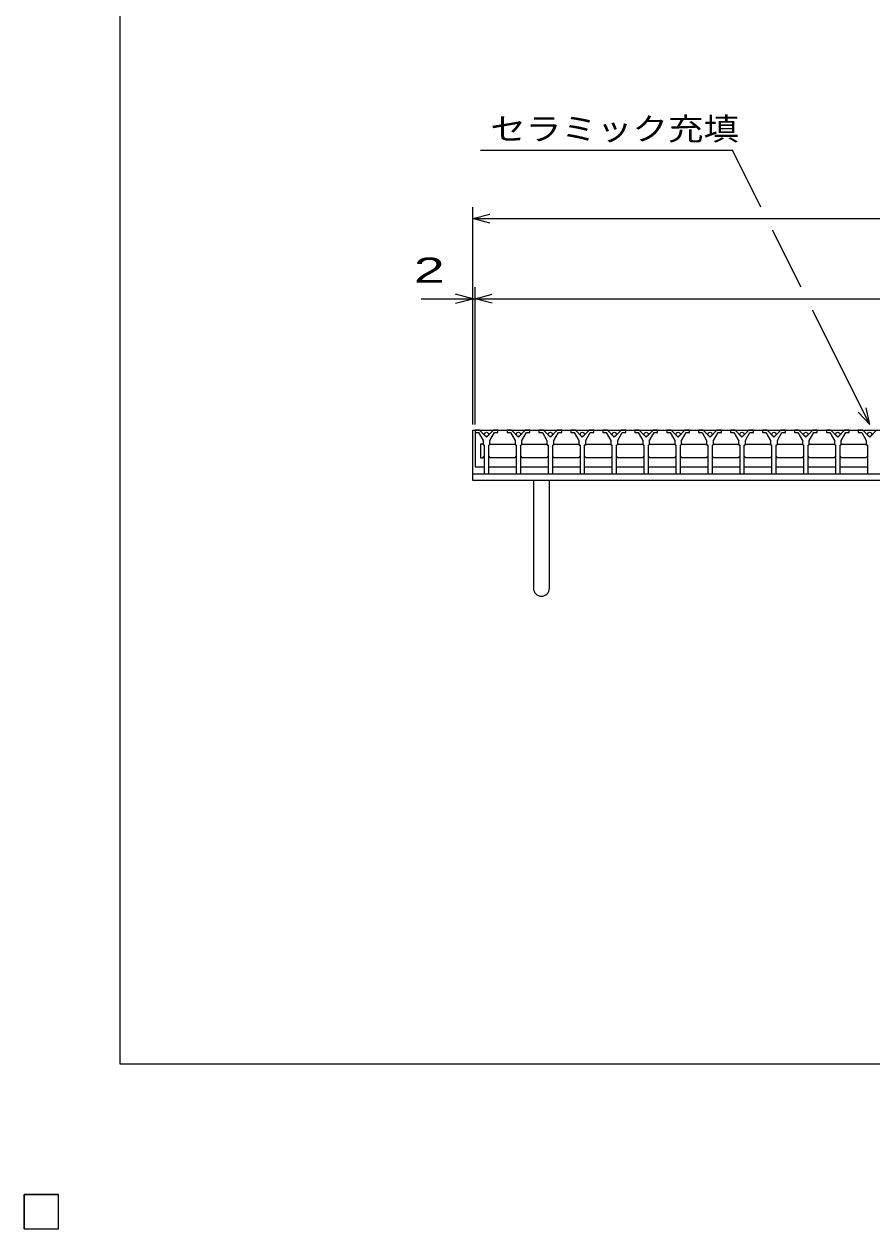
# Model space of a CAD drawing. Units: millimetres, scale not verified. Extents: x -1820 to 1724, y -1285 to 1059.
# Drawn here: x -1820 to -1079, y -1285 to -232 of the extents above; entities that cross this region are included whole.
import ezdxf
from ezdxf.enums import TextEntityAlignment as Align

# ---------------------------------------------------------------- set-up
doc = ezdxf.new("R2010")
doc.units = ezdxf.units.MM
doc.header["$LTSCALE"] = 10
for name, color, linetype, lineweight in [('0_2', 150, 'Continuous', 25), ('16', 3, 'Continuous', 25), ('17', 3, 'Continuous', 25), ('19', 6, 'Continuous', 25), ('22', 2, 'Continuous', 25)]:
    doc.layers.add(name, color=color, linetype=linetype, lineweight=lineweight)
doc.styles.add('ベクトル', font='')
doc.styles.get('ベクトル').set_extended_font_data('ベクトル')

msp = doc.modelspace()

# ---------------------------------------------------------------- linework, layer by layer
at = {"layer": '0_2'}
for p, q in [((-1736, -1141), (-1736, 1059)), ((1724, -1141), (-1736, -1141))]:
    msp.add_line(p, q, dxfattribs=at)
at = {"layer": '16'}
for p, q in [((-1426, -587), (-1426, -589)), ((-1422, -587), (-1426, -587)), ((-1426, -587), (-430, -587)), ((-1426, -587), (-1426, -619)), ((-1426, -589), (-1423, -589)), ((-1423, -589), (-1419, -596)), ((-1416, -593), (-1422, -587)), ((-1410, -587), (-1416, -593)), ((-1413, -596), (-1409, -589)), ((-1406, -587), (-1410, -587)), ((-1409, -589), (-1406, -589)), ((-1406, -589), (-1406, -587)), ((-1398.1, -587), (-1398.1, -589)), ((-1394.1, -587), (-1398.1, -587)), ((-1398.1, -589), (-1395.1, -589)), ((-1395.1, -589), (-1391.1, -596)), ((-1388.1, -593), (-1394.1, -587)), ((-1382.1, -587), (-1388.1, -593)), ((-1385.1, -596), (-1381.1, -589)), ((-1378.1, -587), (-1382.1, -587)), ((-1381.1, -589), (-1378.1, -589)), ((-1378.1, -589), (-1378.1, -587)), ((-1370.2, -587), (-1370.2, -589)), ((-1366.2, -587), (-1370.2, -587)), ((-1370.2, -589), (-1367.2, -589)), ((-1367.2, -589), (-1363.2, -596)), ((-1360.2, -593), (-1366.2, -587)), ((-1354.2, -587), (-1360.2, -593)), ((-1357.2, -596), (-1353.2, -589)), ((-1350.2, -587), (-1354.2, -587)), ((-1353.2, -589), (-1350.2, -589)), ((-1350.2, -589), (-1350.2, -587)), ((-1342.3, -587), (-1342.3, -589)), ((-1338.3, -587), (-1342.3, -587)), ((-1342.3, -589), (-1339.3, -589)), ((-1339.3, -589), (-1335.3, -596)), ((-1332.3, -593), (-1338.3, -587)), ((-1326.3, -587), (-1332.3, -593)), ((-1329.3, -596), (-1325.3, -589)), ((-1322.3, -587), (-1326.3, -587)), ((-1325.3, -589), (-1322.3, -589)), ((-1322.3, -589), (-1322.3, -587)), ((-1314.4, -587), (-1314.4, -589)), ((-1310.4, -587), (-1314.4, -587)), ((-1314.4, -589), (-1311.4, -589)), ((-1311.4, -589), (-1307.4, -596)), ((-1304.4, -593), (-1310.4, -587)), ((-1298.4, -587), (-1304.4, -593)), ((-1301.4, -596), (-1297.4, -589)), ((-1294.4, -587), (-1298.4, -587)), ((-1297.4, -589), (-1294.4, -589)), ((-1294.4, -589), (-1294.4, -587)), ((-1286.5, -587), (-1286.5, -589)), ((-1282.5, -587), (-1286.5, -587)), ((-1286.5, -589), (-1283.5, -589)), ((-1283.5, -589), (-1279.5, -596)), ((-1276.5, -593), (-1282.5, -587)), ((-1270.5, -587), (-1276.5, -593)), ((-1273.5, -596), (-1269.5, -589)), ((-1266.5, -587), (-1270.5, -587)), ((-1269.5, -589), (-1266.5, -589)), ((-1266.5, -589), (-1266.5, -587)), ((-1258.6, -587), (-1258.6, -589)), ((-1254.6, -587), (-1258.6, -587)), ((-1258.6, -589), (-1255.6, -589)), ((-1255.6, -589), (-1251.6, -596)), ((-1248.6, -593), (-1254.6, -587)), ((-1242.6, -587), (-1248.6, -593)), ((-1245.6, -596), (-1241.6, -589)), ((-1238.6, -587), (-1242.6, -587)), ((-1241.6, -589), (-1238.6, -589)), ((-1238.6, -589), (-1238.6, -587)), ((-1230.7, -587), (-1230.7, -589)), ((-1226.7, -587), (-1230.7, -587)), ((-1230.7, -589), (-1227.7, -589)), ((-1227.7, -589), (-1223.7, -596)), ((-1220.7, -593), (-1226.7, -587)), ((-1214.7, -587), (-1220.7, -593)), ((-1217.7, -596), (-1213.7, -589)), ((-1210.7, -587), (-1214.7, -587)), ((-1213.7, -589), (-1210.7, -589)), ((-1210.7, -589), (-1210.7, -587)), ((-1202.8, -587), (-1202.8, -589)), ((-1198.8, -587), (-1202.8, -587)), ((-1202.8, -589), (-1199.8, -589)), ((-1199.8, -589), (-1195.8, -596)), ((-1192.8, -593), (-1198.8, -587)), ((-1186.8, -587), (-1192.8, -593)), ((-1189.8, -596), (-1185.8, -589)), ((-1182.8, -587), (-1186.8, -587)), ((-1185.8, -589), (-1182.8, -589)), ((-1182.8, -589), (-1182.8, -587)), ((-1174.9, -587), (-1174.9, -589)), ((-1170.9, -587), (-1174.9, -587)), ((-1174.9, -589), (-1171.9, -589)), ((-1171.9, -589), (-1167.9, -596)), ((-1164.9, -593), (-1170.9, -587)), ((-1158.9, -587), (-1164.9, -593)), ((-1161.9, -596), (-1157.9, -589)), ((-1154.9, -587), (-1158.9, -587)), ((-1157.9, -589), (-1154.9, -589)), ((-1154.9, -589), (-1154.9, -587)), ((-1147, -587), (-1147, -589)), ((-1143, -587), (-1147, -587)), ((-1147, -589), (-1144, -589)), ((-1144, -589), (-1140, -596)), ((-1137, -593), (-1143, -587)), ((-1131, -587), (-1137, -593)), ((-1134, -596), (-1130, -589)), ((-1127, -587), (-1131, -587)), ((-1130, -589), (-1127, -589)), ((-1127, -589), (-1127, -587)), ((-1119.1, -587), (-1119.1, -589)), ((-1115.1, -587), (-1119.1, -587)), ((-1119.1, -589), (-1116.1, -589)), ((-1116.1, -589), (-1112.1, -596)), ((-1109.1, -593), (-1115.1, -587)), ((-1103.1, -587), (-1109.1, -593)), ((-1106.1, -596), (-1102.1, -589)), ((-1099.1, -587), (-1103.1, -587)), ((-1102.1, -589), (-1099.1, -589)), ((-1099.1, -589), (-1099.1, -587)), ((-1091.2, -587), (-1091.2, -589)), ((-1087.2, -587), (-1091.2, -587)), ((-1091.2, -589), (-1088.2, -589)), ((-1088.2, -589), (-1084.2, -596)), ((-1081.2, -593), (-1087.2, -587)), ((-1075.2, -587), (-1081.2, -593)), ((-1419, -596), (-1419, -599)), ((-1419, -599), (-1418, -600)), ((-1418, -600), (-1418, -625)), ((-1414, -600), (-1413, -599)), ((-1414, -625), (-1414, -600)), ((-1413.75, -600), (-1412.75, -599)), ((-1413, -599), (-1413, -596)), ((-1412.75, -599), (-1391.35, -599)), ((-1391.35, -599), (-1390.35, -600)), ((-1391.1, -596), (-1391.1, -599)), ((-1391.1, -599), (-1390.1, -600)), ((-1390.1, -600), (-1390.1, -625)), ((-1386.1, -600), (-1385.1, -599)), ((-1386.1, -625), (-1386.1, -600)), ((-1385.85, -600), (-1384.85, -599)), ((-1385.1, -599), (-1385.1, -596)), ((-1384.85, -599), (-1363.45, -599)), ((-1363.45, -599), (-1362.45, -600)), ((-1363.2, -596), (-1363.2, -599)), ((-1363.2, -599), (-1362.2, -600)), ((-1362.2, -600), (-1362.2, -625)), ((-1358.2, -600), (-1357.2, -599)), ((-1358.2, -625), (-1358.2, -600)), ((-1357.95, -600), (-1356.95, -599)), ((-1357.2, -599), (-1357.2, -596)), ((-1356.95, -599), (-1335.55, -599)), ((-1335.55, -599), (-1334.55, -600)), ((-1335.3, -596), (-1335.3, -599)), ((-1335.3, -599), (-1334.3, -600)), ((-1334.3, -600), (-1334.3, -625)), ((-1330.3, -600), (-1329.3, -599)), ((-1330.3, -625), (-1330.3, -600)), ((-1330.05, -600), (-1329.05, -599)), ((-1329.3, -599), (-1329.3, -596)), ((-1329.05, -599), (-1307.65, -599)), ((-1307.65, -599), (-1306.65, -600)), ((-1307.4, -596), (-1307.4, -599)), ((-1307.4, -599), (-1306.4, -600)), ((-1306.4, -600), (-1306.4, -625)), ((-1302.4, -600), (-1301.4, -599)), ((-1302.4, -625), (-1302.4, -600)), ((-1302.15, -600), (-1301.15, -599)), ((-1301.4, -599), (-1301.4, -596)), ((-1301.15, -599), (-1279.75, -599)), ((-1279.75, -599), (-1278.75, -600)), ((-1279.5, -596), (-1279.5, -599)), ((-1279.5, -599), (-1278.5, -600)), ((-1278.5, -600), (-1278.5, -625)), ((-1274.5, -600), (-1273.5, -599)), ((-1274.5, -625), (-1274.5, -600)), ((-1274.25, -600), (-1273.25, -599)), ((-1273.5, -599), (-1273.5, -596)), ((-1273.25, -599), (-1251.85, -599)), ((-1251.85, -599), (-1250.85, -600)), ((-1251.6, -596), (-1251.6, -599)), ((-1251.6, -599), (-1250.6, -600)), ((-1250.6, -600), (-1250.6, -625)), ((-1246.6, -600), (-1245.6, -599)), ((-1246.6, -625), (-1246.6, -600)), ((-1246.35, -600), (-1245.35, -599)), ((-1245.6, -599), (-1245.6, -596)), ((-1245.35, -599), (-1223.95, -599)), ((-1223.95, -599), (-1222.95, -600)), ((-1223.7, -596), (-1223.7, -599)), ((-1223.7, -599), (-1222.7, -600)), ((-1222.7, -600), (-1222.7, -625)), ((-1218.7, -600), (-1217.7, -599)), ((-1218.7, -625), (-1218.7, -600)), ((-1218.45, -600), (-1217.45, -599)), ((-1217.7, -599), (-1217.7, -596)), ((-1217.45, -599), (-1196.05, -599)), ((-1196.05, -599), (-1195.05, -600)), ((-1195.8, -596), (-1195.8, -599)), ((-1195.8, -599), (-1194.8, -600)), ((-1194.8, -600), (-1194.8, -625)), ((-1190.8, -600), (-1189.8, -599)), ((-1190.8, -625), (-1190.8, -600)), ((-1190.55, -600), (-1189.55, -599)), ((-1189.8, -599), (-1189.8, -596)), ((-1189.55, -599), (-1168.15, -599)), ((-1168.15, -599), (-1167.15, -600)), ((-1167.9, -596), (-1167.9, -599)), ((-1167.9, -599), (-1166.9, -600)), ((-1166.9, -600), (-1166.9, -625)), ((-1162.9, -600), (-1161.9, -599)), ((-1162.9, -625), (-1162.9, -600)), ((-1162.65, -600), (-1161.65, -599)), ((-1161.9, -599), (-1161.9, -596)), ((-1161.65, -599), (-1140.25, -599)), ((-1140.25, -599), (-1139.25, -600)), ((-1140, -596), (-1140, -599)), ((-1140, -599), (-1139, -600)), ((-1139, -600), (-1139, -625)), ((-1135, -600), (-1134, -599)), ((-1135, -625), (-1135, -600)), ((-1134.75, -600), (-1133.75, -599)), ((-1134, -599), (-1134, -596)), ((-1133.75, -599), (-1112.35, -599)), ((-1112.35, -599), (-1111.35, -600)), ((-1112.1, -596), (-1112.1, -599)), ((-1112.1, -599), (-1111.1, -600)), ((-1111.1, -600), (-1111.1, -625)), ((-1107.1, -600), (-1106.1, -599)), ((-1107.1, -625), (-1107.1, -600)), ((-1106.85, -600), (-1105.85, -599)), ((-1106.1, -599), (-1106.1, -596)), ((-1105.85, -599), (-1084.45, -599)), ((-1084.45, -599), (-1083.45, -600)), ((-1084.2, -596), (-1084.2, -599)), ((-1084.2, -599), (-1083.2, -600)), ((-1083.2, -600), (-1083.2, -625)), ((-1412.75, -611), (-1413.75, -610)), ((-1390.35, -610), (-1391.35, -611)), ((-1384.85, -611), (-1385.85, -610)), ((-1362.45, -610), (-1363.45, -611)), ((-1356.95, -611), (-1357.95, -610)), ((-1334.55, -610), (-1335.55, -611)), ((-1329.05, -611), (-1330.05, -610)), ((-1306.65, -610), (-1307.65, -611)), ((-1301.15, -611), (-1302.15, -610)), ((-1278.75, -610), (-1279.75, -611)), ((-1273.25, -611), (-1274.25, -610)), ((-1250.85, -610), (-1251.85, -611)), ((-1245.35, -611), (-1246.35, -610)), ((-1222.95, -610), (-1223.95, -611)), ((-1217.45, -611), (-1218.45, -610)), ((-1195.05, -610), (-1196.05, -611)), ((-1189.55, -611), (-1190.55, -610)), ((-1167.15, -610), (-1168.15, -611)), ((-1161.65, -611), (-1162.65, -610)), ((-1139.25, -610), (-1140.25, -611)), ((-1133.75, -611), (-1134.75, -610)), ((-1111.35, -610), (-1112.35, -611)), ((-1105.85, -611), (-1106.85, -610)), ((-1083.45, -610), (-1084.45, -611)), ((-1426, -619), (-1418.25, -619)), ((-1413.75, -619), (-1390.35, -619)), ((-1391.35, -611), (-1412.75, -611)), ((-1385.85, -619), (-1362.45, -619)), ((-1363.45, -611), (-1384.85, -611)), ((-1357.95, -619), (-1334.55, -619)), ((-1335.55, -611), (-1356.95, -611)), ((-1330.05, -619), (-1306.65, -619)), ((-1307.65, -611), (-1329.05, -611)), ((-1302.15, -619), (-1278.75, -619)), ((-1279.75, -611), (-1301.15, -611)), ((-1274.25, -619), (-1250.85, -619)), ((-1251.85, -611), (-1273.25, -611)), ((-1246.35, -619), (-1222.95, -619)), ((-1223.95, -611), (-1245.35, -611)), ((-1218.45, -619), (-1195.05, -619)), ((-1196.05, -611), (-1217.45, -611)), ((-1190.55, -619), (-1167.15, -619)), ((-1168.15, -611), (-1189.55, -611)), ((-1162.65, -619), (-1139.25, -619)), ((-1140.25, -611), (-1161.65, -611)), ((-1134.75, -619), (-1111.35, -619)), ((-1112.35, -611), (-1133.75, -611)), ((-1106.85, -619), (-1083.45, -619)), ((-1084.45, -611), (-1105.85, -611)), ((-1418, -625), (-1414, -625)), ((-1390.1, -625), (-1386.1, -625)), ((-1362.2, -625), (-1358.2, -625)), ((-1334.3, -625), (-1330.3, -625)), ((-1306.4, -625), (-1302.4, -625)), ((-1278.5, -625), (-1274.5, -625)), ((-1250.6, -625), (-1246.6, -625)), ((-1222.7, -625), (-1218.7, -625)), ((-1194.8, -625), (-1190.8, -625)), ((-1166.9, -625), (-1162.9, -625)), ((-1139, -625), (-1135, -625)), ((-1111.1, -625), (-1107.1, -625)), ((-1083.2, -625), (-1079.2, -625)), ((-1820, -1255), (-1790, -1255)), ((-1820, -1285), (-1820, -1255)), ((-1820, -1255), (-1790, -1255)), ((-1820, -1285), (-1820, -1255)), ((-1820, -1255), (-1790, -1255)), ((-1820, -1285), (-1820, -1255)), ((-1820, -1255), (-1790, -1255)), ((-1820, -1285), (-1820, -1255)), ((-1820, -1255), (-1790, -1255)), ((-1820, -1285), (-1820, -1255)), ((-1790, -1285), (-1790, -1255)), ((-1790, -1285), (-1790, -1255)), ((-1790, -1285), (-1790, -1255)), ((-1790, -1285), (-1790, -1255)), ((-1790, -1285), (-1790, -1255)), ((-1820, -1285), (-1790, -1285)), ((-1820, -1285), (-1790, -1285)), ((-1820, -1285), (-1790, -1285)), ((-1820, -1285), (-1790, -1285)), ((-1820, -1285), (-1790, -1285))]:
    msp.add_line(p, q, dxfattribs=at)
for centre in [(-1416, -590.5), (-1388.1, -590.5), (-1360.2, -590.5), (-1332.3, -590.5), (-1304.4, -590.5), (-1276.5, -590.5), (-1248.6, -590.5), (-1220.7, -590.5), (-1192.8, -590.5), (-1164.9, -590.5), (-1137, -590.5), (-1109.1, -590.5), (-1081.2, -590.5)]:
    msp.add_circle(centre, 1.8, dxfattribs=at)
at = {"layer": '17'}
for p, q in [((-1419.25, -599), (-1421.25, -599)), ((-1421.25, -599), (-1421.25, -611)), ((-1418.25, -600), (-1419.25, -599)), ((-1419.25, -611), (-1418.25, -610)), ((-1421.25, -611), (-1419.25, -611))]:
    msp.add_line(p, q, dxfattribs=at)
at = {"layer": '19'}
for p, q in [((-1428, -625), (-1428, -587)), ((-1428, -587), (-1426, -587)), ((-1428, -625), (-428, -625)), ((-1428, -631), (-1428, -625)), ((-428, -631), (-1428, -631)), ((-1375, -631), (-1375, -725)), ((-1361, -725), (-1361, -631))]:
    msp.add_line(p, q, dxfattribs=at)
msp.add_arc((-1368, -725), 7, 180, 0, dxfattribs=at)
at = {"layer": '22', "color": 4}
for p, q in [((-1421.2, -342), (-1201.2, -342)), ((-1176.2, -392), (-1201.2, -342)), ((-1428, -582), (-1428, -392)), ((-1428, -402), (-1413, -398)), ((-1413, -406), (-1428, -402)), ((-1428, -402), (-428, -402)), ((-1141.2, -462), (-1166.2, -412)), ((-1428, -582), (-1428, -462)), ((-1426, -582), (-1426, -462)), ((-1473, -472), (-1428, -472)), ((-1428, -472), (-1443, -468)), ((-1443, -476), (-1428, -472)), ((-1428, -472), (-1426, -472)), ((-1426, -472), (-1411, -468)), ((-1411, -476), (-1426, -472)), ((-1426, -472), (-430, -472)), ((-1081.2, -582), (-1131.2, -482)), ((-1081.2, -582), (-1084.2, -567.4)), ((-1081.2, -582), (-1091.2, -571)), ((-1790, -1255), (-1820, -1255)), ((-1820, -1255), (-1820, -1285)), ((-1790, -1255), (-1820, -1255)), ((-1820, -1255), (-1820, -1285)), ((-1790, -1255), (-1820, -1255)), ((-1820, -1255), (-1820, -1285)), ((-1790, -1285), (-1790, -1255)), ((-1790, -1285), (-1790, -1255)), ((-1790, -1285), (-1790, -1255)), ((-1820, -1285), (-1790, -1285)), ((-1820, -1285), (-1790, -1285)), ((-1820, -1285), (-1790, -1285))]:
    msp.add_line(p, q, dxfattribs=at)
at = {"layer": '22'}
for p, q in [((-1790, -1255), (-1820, -1255)), ((-1820, -1255), (-1820, -1285)), ((-1790, -1255), (-1820, -1255)), ((-1820, -1255), (-1820, -1285)), ((-1790, -1255), (-1820, -1255)), ((-1820, -1255), (-1820, -1285)), ((-1790, -1285), (-1790, -1255)), ((-1790, -1285), (-1790, -1255)), ((-1790, -1285), (-1790, -1255)), ((-1820, -1285), (-1790, -1285)), ((-1820, -1285), (-1790, -1285)), ((-1820, -1285), (-1790, -1285))]:
    msp.add_line(p, q, dxfattribs=at)

# ---------------------------------------------------------------- texts
at = {"layer": '22', "style": 'ベクトル'}
for s, height, width, p in [('セラミック充填', 19.79, 1.15, (-1412.7, -323.5)), (' 2 ', 21.99, 1.65, (-1493, -447))]:
    msp.add_text(s, height=height, dxfattribs=dict(at, width=width)).set_placement(p, align=Align.MIDDLE_LEFT)

doc.saveas('drawing.dxf')
